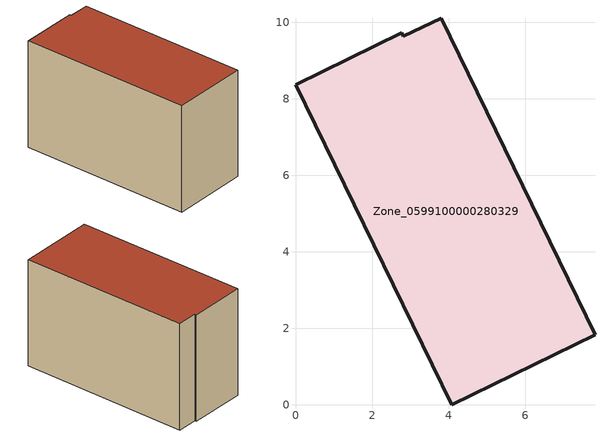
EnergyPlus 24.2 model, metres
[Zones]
Zone_0599100000280329
 floor ground (C_G): 4.08,0 0,8.37 2.78,9.72 2.82,9.63 3.81,10.1 7.83,1.83 z0
 wall outside (C_F): 4.08,0 7.83,1.83 3.81,10.1 2.82,9.63 2.78,9.72 0,8.37 4.08,0 z0:5.83
 roof outside (C_R): 0,8.37 4.08,0 7.83,1.83 3.81,10.1 2.82,9.63 2.78,9.72 z5.83
[BUILDING]
Pand.0599100000280329: North Axis=0; Terrain=City; Loads Convergence Tolerance Value=0.04; Temperature Convergence Tolerance Value=0.4; Solar Distribution=FullExterior; Maximum Number of Warmup Days=25; Minimum Number of Warmup Days=1
[Site:Location]
Rotterdam.The.Hague.AP_ZH_NLD Design_Conditions: Latitude=51.96; Longitude=4.45; Time Zone=1; Elevation=-4.5
[SITE:GROUNDTEMPERATURE:BUILDINGSURFACE]
18, 18, 18, 18, 18, 18, 18, 18, 18, 18, 18, 18
[MATERIAL] Thermal Absorptance=0.9; Solar Absorptance=0.7; Visible Absorptance=0.7
Name | Roughness | Thickness | Conductivity | Density | Specific Heat
G.TI.1946-1964 | MediumSmooth | 0.15 | 1 | 540 | 1210
F.TI.1946-1964 | Rough | 0.3 | 0.857143 | 1920 | 840
R.TI.1946-1964 | MediumRough | 0.2 | 0.277778 | 1500 | 1000
[CONSTRUCTION]
C_G: G.TI.1946-1964
C_F: F.TI.1946-1964
C_R: R.TI.1946-1964
[ZONE]
Zone_0599100000280329: Type=1; Multiplier=1; Ceiling Height=Autocalculate; Volume=Autocalculate; Floor Area=autocalculate; Part of Total Floor Area=Yes
[ZONEINFILTRATION:DESIGNFLOWRATE]
Infil_Zone_0599100000280329: Zone or ZoneList or Space or SpaceList=Zone_0599100000280329; Schedule=AlwaysOn; Design Flow Rate Calculation Method=Flow/Area; Flow Rate per Floor Area=0.003; Constant Term Coefficient=1; Temperature Term Coefficient=0; Velocity Term Coefficient=0; Velocity Squared Term Coefficient=0
[HVACTEMPLATE:ZONE:IDEALLOADSAIRSYSTEM]
Zone_0599100000280329: Maximum Heating Supply Air Temperature=50; Minimum Cooling Supply Air Temperature=13; Maximum Heating Supply Air Humidity Ratio=0.0156; Minimum Cooling Supply Air Humidity Ratio=0.0077; Heating Limit=NoLimit; Cooling Limit=NoLimit; Dehumidification Control Type=ConstantSensibleHeatRatio; Cooling Sensible Heat Ratio=0.7; Dehumidification Setpoint=60; Humidification Control Type=None; Humidification Setpoint=30; Outdoor Air Method=None; Outdoor Air Flow Rate per Person=0.00944; Outdoor Air Flow Rate per Zone Floor Area=0; Outdoor Air Flow Rate per Zone=0; Demand Controlled Ventilation Type=None; Outdoor Air Economizer Type=NoEconomizer; Heat Recovery Type=None; Sensible Heat Recovery Effectiveness=0.7; Latent Heat Recovery Effectiveness=0.65
[ZONECONTROL:THERMOSTAT]
ThermostatControl_Zone_0599100000280329: Zone or ZoneList=Zone_0599100000280329; Control Type Schedule=DualSetpointControlType; Control 1=Thermostat_Zone_0599100000280329; Temperature Difference Between Cutout And Setpoint=0
[THERMOSTATSETPOINT:DUALSETPOINT]
Thermostat_Zone_0599100000280329: Heating Setpoint Temperature Schedule=HeatingSetpoint_Zone_0599100000280329; Cooling Setpoint Temperature Schedule=CoolingSetpoint_Zone_0599100000280329
[SCHEDULE:COMPACT]
HeatingSetpoint_Zone_0599100000280329: Through: 12/31, For: AllDays, Until: 24:00, 21
CoolingSetpoint_Zone_0599100000280329: Through: 12/31, For: AllDays, Until: 24:00, 24
DualSetpointControlType: Through: 12/31, For: AllDays, Until: 24:00, 4
AlwaysOn: Through: 12/31, For: AllDays, Until: 24:00, 1
